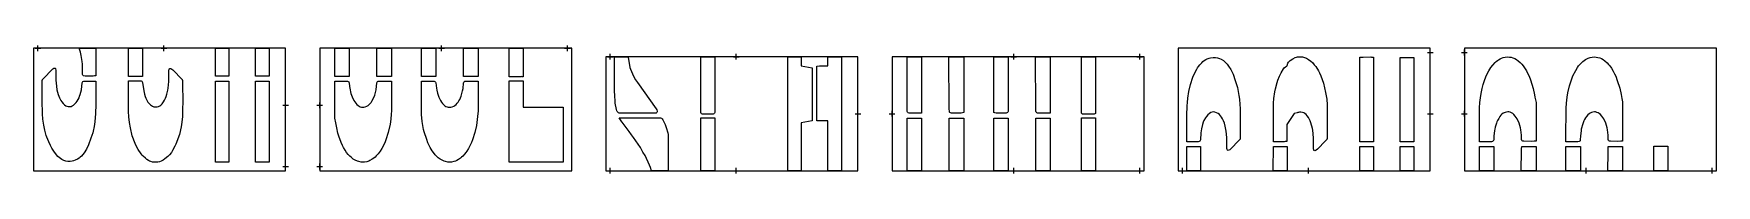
# Model space of a CAD drawing. Header units: inches. Extents: x 0 to 591, y -1 to 44.
import ezdxf

# ---------------------------------------------------------------- set-up
doc = ezdxf.new("R2010")
doc.units = ezdxf.units.IN
doc.header["$MEASUREMENT"] = 0
doc.layers.add('CUT', color=1, linetype='Continuous')
doc.layers.add('REG', color=5, linetype='Continuous')

msp = doc.modelspace()

# ---------------------------------------------------------------- linework, layer by layer
at = {"layer": 'CUT'}
for points in [[(21.89, 33.26), (21.47, 33.27), (21.35, 33.28), (20.96, 33.24), (18.07, 33.24), (17.53, 33.3), (17.36, 33.38), (17.23, 33.5), (17.14, 33.75), (17.1, 34.13), (17.17, 36.69), (17.15, 37.44), (17.05, 38.34), (16.73, 40.42), (16.61, 41), (16.42, 41.66), (15.98, 43), (21.89, 43)], [(38.24, 33.12), (37.87, 33.13), (36.83, 33.11), (34.46, 33.11), (33.67, 33.11), (33.3, 33.11), (33.3, 43), (38.24, 43)], [(68.53, 33.24), (67.34, 33.24), (67.23, 33.24), (63.84, 33.24), (63.84, 43), (68.53, 43)], [(82.73, 33.24), (81.64, 33.24), (81.56, 33.24), (77.92, 33.24), (77.91, 43), (82.73, 43)], [(110.83, 33.11), (110.45, 33.11), (109.66, 33.12), (109.56, 33.11), (107.43, 33.11), (106.13, 33.13), (105.76, 33.12), (105.76, 43), (110.83, 43)], [(125.66, 33.11), (125.28, 33.11), (124.5, 33.12), (124.4, 33.11), (122.27, 33.11), (120.96, 33.13), (120.59, 33.12), (120.59, 43), (125.66, 43)], [(141.25, 33.13), (140.88, 33.13), (139.59, 33.11), (137.34, 33.11), (136.18, 33.1), (136.18, 43), (141.25, 43)], [(156.08, 33.11), (155.71, 33.11), (154.92, 33.12), (154.82, 33.11), (152.69, 33.11), (151.39, 33.13), (151.01, 33.12), (151.01, 43), (156.08, 43)], [(171.93, 33), (171.56, 33.01), (171.22, 33.02), (171.06, 32.99), (168.12, 33), (166.99, 32.99), (166.99, 43), (171.93, 43)], [(3.45, 32.4), (3.57, 32.52), (3.59, 32.55), (6.37, 35.43), (6.74, 35.77), (7.07, 35.97), (7.33, 36.03), (7.55, 35.97), (7.64, 35.9), (7.73, 35.75), (7.8, 35.31), (7.82, 31.64), (7.86, 30.89), (8.19, 28.38), (8.61, 26.75), (8.8, 26.18), (9.08, 25.56), (9.57, 24.66), (9.89, 24.16), (10.33, 23.65), (10.89, 23.12), (11.3, 22.83), (11.67, 22.65), (12.15, 22.53), (12.65, 22.51), (13.14, 22.58), (13.53, 22.73), (13.96, 22.99), (14.4, 23.37), (14.93, 23.93), (15.34, 24.48), (15.64, 24.99), (15.93, 25.61), (16.15, 26.16), (16.36, 26.81), (16.77, 28.38), (17.09, 30.86), (17.17, 31.12), (17.33, 31.31), (17.57, 31.41), (18.04, 31.46), (21.89, 31.44), (21.88, 30.35), (21.89, 30.19), (21.89, 22.92), (21.86, 22.24), (21.77, 21.17), (21.74, 20.07), (21.48, 17.22), (21.23, 15.57), (20.9, 13.91), (20.75, 13.34), (20.13, 11.4), (19.27, 9.09), (18.51, 7.56), (17.7, 6.26), (17.28, 5.72), (16.77, 5.15), (16.34, 4.73), (15.94, 4.41), (15.36, 4.06), (14.6, 3.68), (14.05, 3.47), (13.57, 3.35), (12.83, 3.27), (11.99, 3.28), (11.34, 3.38), (10.63, 3.61), (9.94, 3.94), (9.38, 4.31), (8.53, 5.02), (8.01, 5.59), (7.13, 6.84), (6.37, 7.98), (5.88, 8.88), (5.29, 10.12), (4.65, 11.77), (4.43, 12.42), (3.93, 14.29), (3.58, 16), (3.28, 18.09), (3.14, 19.93), (3.11, 21.62), (3.01, 23.03), (3, 30.56), (3.03, 31.18), (3.02, 31.31), (3.01, 31.68), (3.03, 31.81), (3.05, 31.9), (3.09, 31.98), (3.14, 32.06), (3.18, 32.12)], [(38.54, 28.74), (38.8, 27.42), (38.95, 26.84), (39.21, 26.03), (39.44, 25.48), (39.78, 24.79), (40.16, 24.13), (40.52, 23.66), (40.99, 23.17), (41.38, 22.85), (41.74, 22.64), (42.21, 22.49), (42.79, 22.42), (43.37, 22.45), (43.84, 22.56), (44.28, 22.76), (44.68, 23.06), (45.08, 23.49), (45.64, 24.23), (45.94, 24.73), (46.3, 25.46), (46.54, 26.07), (46.8, 26.87), (47.15, 28.34), (47.26, 29), (47.48, 31.34), (47.51, 35.26), (47.58, 35.61), (47.66, 35.77), (47.75, 35.85), (47.97, 35.9), (48.23, 35.85), (48.5, 35.7), (48.87, 35.37), (52.12, 32.01), (52.16, 31.97), (52.2, 31.91), (52.25, 31.82), (52.28, 31.73), (52.3, 31.62), (52.31, 30.85), (52.33, 30.61), (52.42, 24.11), (52.41, 23.52), (52.32, 22.28), (52.3, 19.63), (52.26, 19.05), (52.03, 17), (51.76, 15.41), (51.19, 12.76), (49.99, 9.37), (49.63, 8.6), (48.79, 7.11), (48.37, 6.46), (47.76, 5.65), (47.17, 5.03), (46.13, 4.14), (45.5, 3.71), (44.75, 3.32), (44.2, 3.13), (43.56, 3.03), (42.46, 3.01), (41.7, 3.08), (41.21, 3.21), (40.73, 3.39), (40.28, 3.63), (39.78, 3.95), (39.25, 4.38), (38.49, 5.07), (38.08, 5.5), (37.75, 5.89), (36.69, 7.44), (36.01, 8.72), (35.63, 9.58), (34.65, 12.31), (33.99, 15.08), (33.69, 16.89), (33.46, 18.97), (33.32, 20.8), (33.3, 21.73), (33.3, 30.03), (33.31, 30.48), (33.3, 31.57), (37.29, 31.58), (37.76, 31.53), (38, 31.43), (38.16, 31.23), (38.25, 30.96)], [(208.84, 39.77), (209.1, 37.77), (209.42, 36.29), (209.62, 35.64), (210.66, 33.22), (211.36, 31.95), (212.03, 30.96), (218.65, 21.7), (218.85, 21.34), (218.98, 20.97), (219, 20.69), (218.91, 20.46), (218.78, 20.34), (218.59, 20.27), (218.05, 20.22), (206.16, 20.22), (205.67, 20.26), (205.38, 20.34), (205.16, 20.51), (204.99, 20.75), (204.86, 21.05), (204.72, 21.53), (204.28, 23.77), (204.23, 24.36), (204.14, 26.41), (204, 27.99), (204, 35.43), (204.03, 36.94), (204, 38.44), (204, 40), (208.84, 40)], [(239.04, 20.05), (238.89, 19.94), (238.62, 19.87), (237.54, 19.84), (235.49, 19.84), (234.92, 19.87), (234.59, 19.97), (234.42, 20.14), (234.33, 20.47), (234.3, 20.95), (234.3, 40), (239.23, 40), (239.23, 20.48), (239.14, 20.21)], [(269.53, 36.79), (273.46, 36.12), (273.45, 17.56), (269.53, 16.88), (269.53, 0), (264.84, 0), (264.84, 40), (269.53, 40)], [(278.92, 36.81), (278.92, 40), (283.73, 40), (283.73, 0), (278.91, 0), (278.89, 17.56), (275.11, 17.56), (275.11, 36.76), (275.96, 36.77), (276.03, 36.78), (277.82, 36.79), (277.92, 36.8)], [(307.45, 20.24), (307.17, 20.3), (307, 20.39), (306.88, 20.53), (306.76, 20.79), (306.76, 40), (311.83, 40), (311.83, 20.25), (310.42, 20.22)], [(326.66, 20.42), (326.24, 20.29), (325.8, 20.23), (322.32, 20.24), (322.03, 20.29), (321.81, 20.41), (321.7, 20.56), (321.62, 20.83), (321.58, 21.74), (321.49, 40), (326.66, 40)], [(342.25, 20.82), (342.14, 20.56), (342.04, 20.41), (341.82, 20.29), (341.52, 20.24), (338.05, 20.23), (337.6, 20.29), (337.18, 20.42), (337.18, 40), (342.25, 40)], [(352.35, 20.33), (352.21, 20.43), (352.11, 20.59), (352.04, 20.87), (352.01, 21.78), (351.91, 40), (357.08, 40), (357.08, 20.25), (355.41, 20.22), (353.19, 20.22), (352.62, 20.25)], [(372.93, 20.04), (372.51, 19.91), (372.06, 19.85), (368.68, 19.86), (368.39, 19.92), (368.18, 20.05), (368.08, 20.21), (367.99, 20.48), (367.99, 40), (372.93, 40)], [(405.15, 22.77), (405.27, 23.93), (405.38, 25.45), (405.73, 27.87), (406.28, 30.27), (407.18, 32.85), (407.58, 33.88), (408.48, 35.63), (408.79, 36.14), (409.14, 36.63), (409.62, 37.22), (410.26, 37.92), (410.69, 38.33), (411.15, 38.7), (411.65, 39.02), (412.19, 39.28), (412.82, 39.52), (413.31, 39.64), (414.24, 39.74), (415.08, 39.74), (415.81, 39.64), (416.46, 39.45), (417.14, 39.12), (417.85, 38.66), (418.43, 38.15), (419.14, 37.42), (419.66, 36.74), (420.44, 35.52), (420.68, 35.07), (421.24, 33.84), (422.05, 31.7), (422.77, 29.19), (422.92, 28.52), (423.29, 26.47), (423.48, 25.17), (423.61, 23.23), (423.75, 21.9), (423.76, 12.41), (423.74, 12.12), (423.75, 11.62), (423.76, 11.34), (423.74, 11.23), (423.71, 11.13), (423.69, 11.07), (423.66, 11.02), (423.62, 10.96), (423.58, 10.92), (423.39, 10.73), (423.27, 10.6), (423.24, 10.57), (420.45, 7.69), (420.08, 7.36), (419.82, 7.21), (419.56, 7.15), (419.33, 7.2), (419.25, 7.28), (419.16, 7.43), (419.09, 7.79), (419.06, 11.7), (418.84, 13.95), (418.54, 15.6), (418.21, 16.75), (417.94, 17.47), (417.57, 18.24), (417.22, 18.82), (416.85, 19.29), (416.44, 19.71), (415.97, 20.07), (415.45, 20.35), (414.9, 20.55), (414.41, 20.63), (413.92, 20.57), (413.46, 20.4), (412.96, 20.09), (412.45, 19.64), (411.93, 19.08), (411.55, 18.52), (411.05, 17.62), (410.81, 17.09), (410.52, 16.21), (410.14, 14.66), (409.94, 13.27), (409.82, 10.9), (409.75, 10.62), (409.62, 10.4), (409.4, 10.27), (408.95, 10.21), (405.01, 10.21), (405.01, 11.32), (405, 11.54), (405, 19.92), (405.02, 20.59), (405.11, 21.59)], [(436.16, 28.79), (436.73, 31.01), (436.97, 31.74), (437.53, 33.15), (438.16, 34.42), (438.93, 35.74), (439.21, 36.13), (439.72, 36.46), (440.2, 36.75), (440.31, 36.99), (440.51, 37.73), (440.77, 38.13), (441.05, 38.44), (441.37, 38.71), (442.22, 39.27), (443.06, 39.69), (443.54, 39.85), (443.95, 39.95), (444.71, 40), (445.64, 39.92), (446.38, 39.75), (447.1, 39.47), (447.76, 39.09), (448.57, 38.48), (449.13, 37.95), (449.79, 37.22), (450.28, 36.53), (451.26, 35.03), (451.63, 34.35), (452.09, 33.34), (453.04, 30.7), (453.78, 27.5), (453.94, 26.33), (454.14, 25.16), (454.3, 23.16), (454.31, 12.39), (454.3, 12.29), (454.3, 11.4), (454.29, 11.27), (454.26, 11.16), (454.22, 11.08), (454.19, 11.01), (454.13, 10.93), (454.08, 10.87), (453.79, 10.57), (453.77, 10.55), (450.86, 7.54), (450.49, 7.22), (450.22, 7.08), (449.96, 7.02), (449.74, 7.08), (449.66, 7.16), (449.57, 7.32), (449.51, 7.68), (449.48, 11.6), (449.24, 14.28), (449.13, 14.86), (448.6, 16.83), (448.37, 17.47), (448.12, 18.01), (447.72, 18.66), (447.27, 19.29), (446.88, 19.73), (446.5, 20.07), (446.08, 20.33), (445.69, 20.47), (445.03, 20.56), (444.61, 20.55), (444.28, 20.5), (444.05, 20.44), (443.75, 20.3), (442.76, 20.06), (440.14, 16.25), (440.14, 10.22), (439.77, 10.23), (439.55, 10.24), (439.22, 10.21), (436.56, 10.21), (435.42, 10.2), (435.43, 11.33), (435.42, 11.78), (435.44, 23.67), (435.59, 25.32), (435.93, 27.65)], [(470.53, 39.91), (470.53, 10.2), (469.4, 10.21), (468.93, 10.2), (466.96, 10.2), (466.22, 10.21), (465.84, 10.2), (465.84, 39.91), (466.96, 39.91), (469.67, 39.92), (469.87, 39.89), (470.16, 39.9)], [(484.73, 39.78), (484.73, 10.2), (484.35, 10.2), (483.64, 10.2), (481.54, 10.2), (480.29, 10.21), (479.92, 10.21), (479.92, 39.79), (481.05, 39.78), (483.87, 39.79), (484.08, 39.76), (484.36, 39.77)], [(508.38, 27.17), (508.73, 28.83), (509.11, 30.31), (509.71, 32.08), (510.27, 33.52), (511.04, 35.05), (511.76, 36.2), (512.46, 37.06), (513.28, 37.94), (513.71, 38.35), (514.11, 38.67), (514.53, 38.96), (515.05, 39.25), (515.51, 39.47), (516.14, 39.69), (516.87, 39.86), (517.55, 39.92), (518.31, 39.9), (518.9, 39.81), (519.55, 39.62), (520.18, 39.37), (520.77, 39.04), (521.39, 38.59), (522.1, 37.97), (522.64, 37.43), (523.14, 36.84), (523.63, 36.14), (524.31, 35.05), (524.83, 34.07), (525.22, 33.22), (525.69, 31.93), (526.66, 28.92), (527.16, 26.6), (527.29, 25.78), (527.66, 23.95), (527.66, 10.35), (527.29, 10.35), (527.01, 10.36), (526.21, 10.32), (523.4, 10.34), (523.03, 10.4), (522.81, 10.52), (522.7, 10.67), (522.62, 10.94), (522.55, 12.51), (522.34, 14.35), (522.21, 15.02), (521.74, 16.66), (521.04, 18.21), (520.74, 18.72), (520.38, 19.19), (519.92, 19.69), (519.47, 20.07), (519.04, 20.33), (518.57, 20.53), (518.17, 20.63), (517.75, 20.66), (517.26, 20.61), (516.78, 20.46), (516.17, 20.16), (515.69, 19.83), (515.32, 19.48), (515.01, 19.08), (514.55, 18.36), (514.13, 17.62), (513.92, 17.15), (513.75, 16.67), (513.32, 15.28), (513.16, 14.62), (513.07, 14.11), (512.87, 12.19), (512.8, 10.86), (512.74, 10.58), (512.64, 10.42), (512.55, 10.34), (512.37, 10.26), (512, 10.21), (507.76, 10.2), (507.76, 10.58), (507.76, 11.4), (507.76, 11.51), (507.78, 22.03), (507.93, 23.94), (508.13, 25.6)], [(538.59, 25.81), (538.84, 27.38), (539.39, 29.79), (540.23, 32.3), (540.62, 33.34), (541.62, 35.23), (542.23, 36.26), (542.63, 36.81), (543.02, 37.26), (543.61, 37.88), (544.12, 38.34), (544.52, 38.66), (545.01, 38.99), (545.53, 39.28), (545.99, 39.49), (546.71, 39.73), (547.36, 39.87), (548.03, 39.92), (548.8, 39.9), (549.38, 39.8), (550.11, 39.57), (550.66, 39.34), (551.25, 39), (551.86, 38.55), (552.63, 37.87), (553.16, 37.32), (553.6, 36.79), (554.13, 36.01), (554.76, 35), (555.28, 34.01), (555.67, 33.16), (556.18, 31.71), (557.08, 28.94), (557.55, 26.79), (557.78, 25.34), (558.08, 24.2), (558.08, 10.34), (557.71, 10.35), (557.44, 10.35), (556.45, 10.32), (553.81, 10.34), (553.45, 10.4), (553.23, 10.52), (553.12, 10.67), (553.05, 10.94), (552.97, 12.52), (552.76, 14.36), (552.64, 15.03), (552.16, 16.67), (551.46, 18.21), (551.16, 18.72), (550.8, 19.19), (550.34, 19.69), (549.89, 20.07), (549.53, 20.3), (549.07, 20.5), (548.59, 20.63), (548.17, 20.67), (547.67, 20.62), (547.19, 20.49), (546.73, 20.27), (546.32, 19.99), (545.88, 19.59), (545.37, 19.01), (545.03, 18.53), (544.73, 18.01), (544.49, 17.47), (544.14, 16.52), (543.57, 14.57), (543.49, 14.07), (543.29, 12.23), (543.22, 10.82), (543.15, 10.55), (543.04, 10.4), (542.83, 10.27), (542.38, 10.21), (538.18, 10.2), (538.19, 10.58), (538.19, 11.35), (538.18, 11.47), (538.2, 21.99), (538.35, 23.72)], [(67.41, 31.45), (68.53, 31.45), (68.53, 3.02), (68.16, 3.02), (65.58, 3), (64.99, 3.01), (63.84, 3), (63.84, 31.44), (64.22, 31.44), (64.57, 31.43), (64.71, 31.45)], [(82.73, 3.01), (81.6, 3.02), (78.78, 3.01), (78.56, 3.04), (78.29, 3.03), (77.92, 3.02), (77.92, 31.44), (79.02, 31.44), (81.11, 31.46), (82.36, 31.45), (82.73, 31.46)], [(110.48, 31.36), (110.64, 31.26), (110.75, 31.11), (110.84, 30.84), (110.95, 29.59), (111.05, 28.94), (111.45, 27.14), (111.86, 25.93), (112.46, 24.7), (112.77, 24.19), (113.12, 23.71), (113.52, 23.27), (113.97, 22.88), (114.32, 22.64), (114.69, 22.47), (115.09, 22.36), (115.59, 22.3), (116.01, 22.33), (116.49, 22.45), (117.04, 22.67), (117.48, 22.91), (117.88, 23.22), (118.24, 23.58), (118.56, 23.97), (118.83, 24.4), (119.51, 25.69), (119.8, 26.49), (120.32, 28.45), (120.57, 30.81), (120.65, 31.08), (120.81, 31.28), (121.05, 31.4), (121.51, 31.46), (125.66, 31.46), (125.64, 21.09), (125.52, 19.85), (125.41, 18.15), (125.16, 16.32), (124.52, 13.41), (123.66, 10.81), (123.3, 9.85), (122.32, 7.85), (121.74, 6.91), (120.96, 5.89), (120.33, 5.19), (119.9, 4.78), (119.5, 4.46), (118.86, 4.04), (118.13, 3.6), (117.67, 3.38), (117.03, 3.18), (116.22, 3.05), (115.56, 3.02), (114.98, 3.07), (114.25, 3.21), (113.69, 3.39), (112.91, 3.74), (112.25, 4.13), (111.58, 4.65), (111, 5.16), (110.49, 5.73), (109.9, 6.47), (109.43, 7.18), (108.86, 8.13), (108.47, 8.89), (107.98, 9.98), (107.19, 12.16), (106.88, 13.22), (106.45, 15.11), (106.14, 16.84), (105.76, 18.46), (105.76, 31.44), (106.13, 31.44), (106.37, 31.42), (106.57, 31.45), (109.37, 31.46), (110.28, 31.42)], [(140.89, 31.37), (141.06, 31.26), (141.17, 31.11), (141.26, 30.84), (141.46, 29.03), (141.6, 28.29), (141.86, 27.23), (142.06, 26.58), (142.36, 25.78), (142.92, 24.63), (143.23, 24.12), (143.59, 23.65), (144, 23.22), (144.45, 22.84), (144.8, 22.61), (145.19, 22.44), (145.59, 22.34), (146.09, 22.3), (146.5, 22.34), (146.99, 22.47), (147.53, 22.7), (147.97, 22.95), (148.36, 23.27), (148.77, 23.69), (149.09, 24.09), (149.36, 24.52), (149.63, 25.04), (150.1, 26.12), (150.66, 28.08), (150.8, 28.82), (150.98, 30.76), (151.06, 31.05), (151.2, 31.26), (151.43, 31.39), (151.88, 31.45), (156.08, 31.46), (156.07, 21.06), (155.92, 19.06), (155.67, 16.9), (155.51, 15.92), (154.95, 13.43), (154.09, 10.83), (153.73, 9.87), (152.75, 7.87), (152.18, 6.93), (151.78, 6.37), (151.34, 5.84), (150.71, 5.15), (150.28, 4.74), (149.88, 4.43), (149.23, 4.01), (148.58, 3.62), (148.12, 3.39), (147.56, 3.21), (146.75, 3.07), (146.09, 3.02), (145.43, 3.07), (144.7, 3.2), (144.13, 3.38), (143.43, 3.69), (142.77, 4.07), (142.09, 4.58), (141.45, 5.14), (140.98, 5.64), (140.4, 6.38), (139.96, 7.01), (139.26, 8.18), (138.91, 8.87), (138.48, 9.8), (138.05, 11), (137.2, 13.7), (136.98, 14.52), (136.49, 17.32), (136.18, 19.69), (136.18, 31.44), (136.56, 31.44), (136.81, 31.43), (136.98, 31.45), (139.62, 31.46), (140.62, 31.43)], [(171.93, 22.36), (186, 22.36), (186, 3), (166.99, 3), (166.99, 31.56), (167.36, 31.55), (167.69, 31.55), (167.87, 31.58), (171.93, 31.59)], [(222.89, 0), (216.98, 0), (216.63, 1.1), (216.3, 1.98), (214.74, 5.31), (214.01, 6.56), (213.1, 8.2), (210.73, 11.66), (210.01, 12.58), (209.21, 13.74), (206.68, 17.07), (206.59, 17.23), (205.63, 18.52), (207.81, 18.54), (208.32, 18.57), (219.61, 18.57), (220.11, 18.54), (220.48, 18.43), (220.78, 18.21), (221.01, 17.89), (221.79, 16.19), (222.19, 15.15), (222.73, 13.26), (222.83, 12.76), (222.89, 12.34)], [(239.24, 18.56), (239.24, 0), (234.3, 0), (234.3, 18.55), (234.67, 18.54), (235, 18.54), (235.16, 18.56), (238.1, 18.55)], [(311.83, 0), (306.76, 0), (306.76, 18.43), (307.88, 18.43), (310.97, 18.44), (311.16, 18.41), (311.46, 18.42), (311.83, 18.43)], [(326.66, 18.43), (326.66, 0), (321.59, 0), (321.59, 18.43), (322.72, 18.43), (325.8, 18.44), (326.01, 18.41), (326.29, 18.42)], [(342.25, 0), (337.18, 0), (337.18, 18.42), (337.56, 18.42), (337.9, 18.41), (338.04, 18.43), (341.12, 18.43), (342.25, 18.44)], [(357.08, 18.43), (357.08, 0), (352.01, 0), (352.01, 18.43), (353.14, 18.43), (356.22, 18.44), (356.43, 18.41), (356.71, 18.42)], [(372.93, 18.57), (372.93, 0), (367.99, 0), (367.99, 18.56), (368.36, 18.56), (369.18, 18.57), (371.24, 18.57), (371.8, 18.56)], [(409.84, 0), (405, 0), (405, 8.55), (409.81, 8.54), (409.81, 8.17), (409.81, 7.55), (409.81, 7.47)], [(435.3, 3.12), (435.31, 3.79), (435.41, 5.04), (435.42, 7.43), (435.43, 7.59), (435.45, 8.55), (436.52, 8.54), (439.25, 8.54), (439.61, 8.5), (439.86, 8.52), (440.23, 8.52), (440.23, 0), (435.3, 0)], [(470.16, 8.53), (470.53, 8.53), (470.53, 0), (465.84, 0), (465.84, 8.56), (467.11, 8.55), (469.67, 8.54), (469.89, 8.52)], [(479.92, 8.55), (480.87, 8.55), (481.08, 8.55), (483.89, 8.54), (484.01, 8.52), (484.36, 8.53), (484.73, 8.53), (484.73, 0), (479.92, 0)], [(507.76, 8.53), (508.13, 8.53), (508.48, 8.52), (508.63, 8.54), (511.7, 8.54), (512.83, 8.54), (512.83, 0), (507.76, 0)], [(527.66, 8.55), (527.66, 0), (522.49, 0), (522.47, 2.71), (522.58, 4.38), (522.59, 7.37), (522.61, 7.74), (522.63, 8.55), (522.63, 8.55), (523.01, 8.55), (523.7, 8.55), (523.81, 8.55), (525.95, 8.55), (526.53, 8.54)], [(543.25, 0), (538.18, 0), (538.18, 8.53), (539.29, 8.53), (541.84, 8.55), (542.88, 8.54), (543.25, 8.55)], [(552.9, 2.25), (553.01, 4.16), (553.02, 7.66), (553.05, 7.84), (553.06, 8.54), (558.08, 8.53), (558.08, 0), (552.91, 0)], [(573.93, 0), (568.99, 0), (568.99, 8.67), (569.36, 8.67), (570.18, 8.68), (572.23, 8.68), (572.8, 8.67), (573.93, 8.68)]]:
    msp.add_lwpolyline(points, close=True, dxfattribs=at)
at = {"layer": 'REG'}
for points in [[(0, 0), (88.5, 0), (88.5, 43), (0, 43)], [(100.5, 0), (189, 0), (189, 43), (100.5, 43)], [(402, 0), (490.5, 0), (490.5, 43), (402, 43)], [(502.5, 0), (591, 0), (591, 43), (502.5, 43)], [(201, 0), (289.5, 0), (289.5, 40), (201, 40)], [(301.5, 0), (390, 0), (390, 40), (301.5, 40)]]:
    msp.add_lwpolyline(points, close=True, dxfattribs=at)
for points in [[(0.5, 43), (2.5, 43)], [(1.5, 42), (1.5, 44)], [(44.75, 43), (46.75, 43)], [(45.75, 42), (45.75, 44)], [(142.25, 43), (144.25, 43)], [(143.25, 42), (143.25, 44)], [(186.5, 43), (188.5, 43)], [(187.5, 42), (187.5, 44)], [(489.5, 41.5), (491.5, 41.5)], [(490.5, 40.5), (490.5, 42.5)], [(501.5, 41.5), (503.5, 41.5)], [(502.5, 40.5), (502.5, 42.5)], [(201.5, 40), (203.5, 40)], [(202.5, 39), (202.5, 41)], [(245.75, 40), (247.75, 40)], [(246.75, 39), (246.75, 41)], [(343.25, 40), (345.25, 40)], [(344.25, 39), (344.25, 41)], [(387.5, 40), (389.5, 40)], [(388.5, 39), (388.5, 41)], [(88.5, 22), (88.5, 24)], [(100.5, 22), (100.5, 24)], [(87.5, 23), (89.5, 23)], [(99.5, 23), (101.5, 23)], [(288.5, 20), (290.5, 20)], [(289.5, 19), (289.5, 21)], [(300.5, 20), (302.5, 20)], [(301.5, 19), (301.5, 21)], [(489.5, 20), (491.5, 20)], [(490.5, 19), (490.5, 21)], [(501.5, 20), (503.5, 20)], [(502.5, 19), (502.5, 21)], [(87.5, 1.5), (89.5, 1.5)], [(88.5, 0.5), (88.5, 2.5)], [(99.5, 1.5), (101.5, 1.5)], [(100.5, 0.5), (100.5, 2.5)], [(201.5, 0), (203.5, 0)], [(202.5, -1), (202.5, 1)], [(245.75, 0), (247.75, 0)], [(246.75, -1), (246.75, 1)], [(343.25, 0), (345.25, 0)], [(344.25, -1), (344.25, 1)], [(387.5, 0), (389.5, 0)], [(388.5, -1), (388.5, 1)], [(402.5, 0), (404.5, 0)], [(403.5, -1), (403.5, 1)], [(446.75, 0), (448.75, 0)], [(447.75, -1), (447.75, 1)], [(544.25, 0), (546.25, 0)], [(545.25, -1), (545.25, 1)], [(588.5, 0), (590.5, 0)], [(589.5, -1), (589.5, 1)]]:
    msp.add_lwpolyline(points, dxfattribs=at)

doc.saveas('drawing.dxf')
